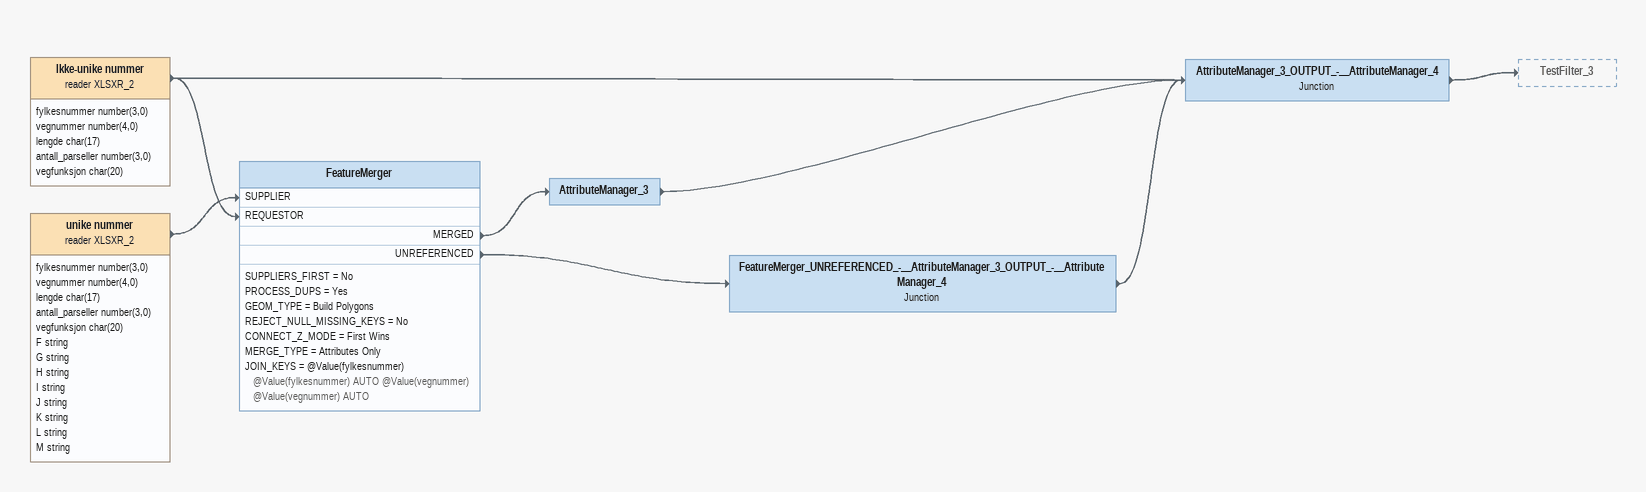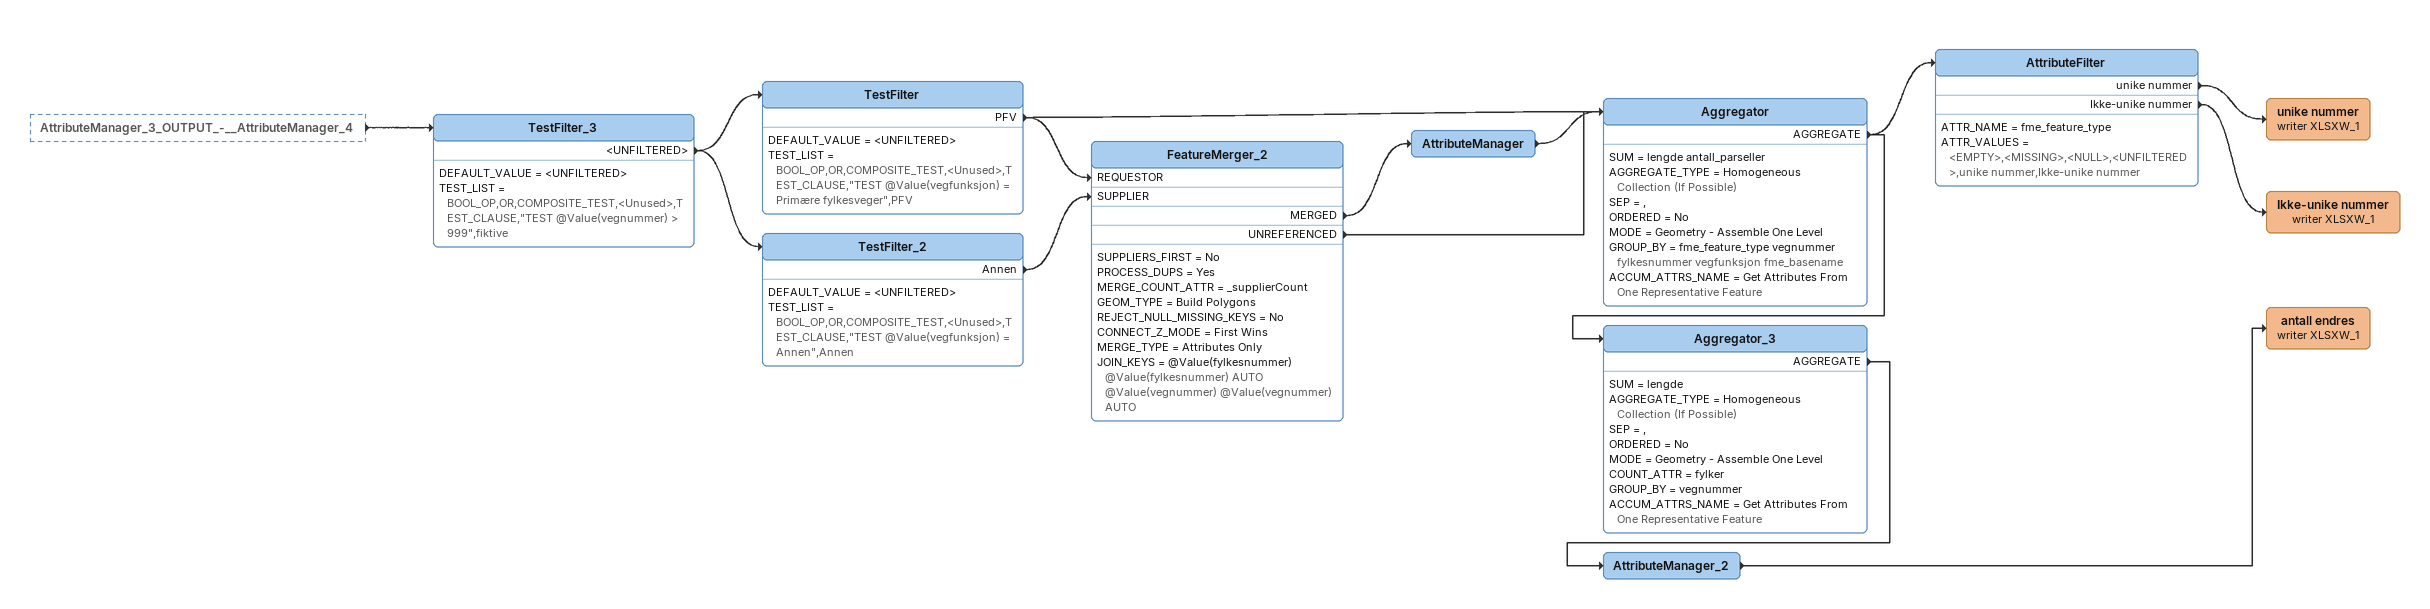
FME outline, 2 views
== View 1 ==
Ikke-unike nummer (reader XLSXR_2)
    attributes: fylkesnummer number(3,0), vegnummer number(4,0), lengde char(17), antall_parseller number(3,0), vegfunksjon char(20)
    -> FeatureMerger [REQUESTOR]
    -> AttributeManager_3_OUTPUT_-__AttributeManager_4
unike nummer (reader XLSXR_2)
    attributes: fylkesnummer number(3,0), vegnummer number(4,0), lengde char(17), antall_parseller number(3,0), vegfunksjon char(20), F string, G string, H string, I string, J string, K string, L string, M string
    -> FeatureMerger [SUPPLIER]
FeatureMerger
    SUPPLIERS_FIRST = No
    PROCESS_DUPS = Yes
    GEOM_TYPE = Build Polygons
    REJECT_NULL_MISSING_KEYS = No
    CONNECT_Z_MODE = First Wins
    MERGE_TYPE = Attributes Only
    JOIN_KEYS = @Value(fylkesnummer) @Value(fylkesnummer) AUTO @Value(vegnummer) @Value(vegnummer) AUTO
    MERGED -> AttributeManager_3
    UNREFERENCED -> FeatureMerger_UNREFERENCED_-__AttributeManager_3_OUTPUT_-__AttributeManager_4
AttributeManager_3
    -> AttributeManager_3_OUTPUT_-__AttributeManager_4
FeatureMerger_UNREFERENCED_-__AttributeManager_3_OUTPUT_-__AttributeManager_4: Junction
    -> AttributeManager_3_OUTPUT_-__AttributeManager_4
AttributeManager_3_OUTPUT_-__AttributeManager_4: Junction
    -> TestFilter_3

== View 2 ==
AttributeManager_3_OUTPUT_-__AttributeManager_4 [outside]
    -> TestFilter_3
TestFilter_3
    DEFAULT_VALUE = <UNFILTERED>
    TEST_LIST = BOOL_OP,OR,COMPOSITE_TEST,<Unused>,TEST_CLAUSE,"TEST @Value(vegnummer) > 999",fiktive
    <UNFILTERED> -> TestFilter
    <UNFILTERED> -> TestFilter_2
TestFilter
    DEFAULT_VALUE = <UNFILTERED>
    TEST_LIST = BOOL_OP,OR,COMPOSITE_TEST,<Unused>,TEST_CLAUSE,"TEST @Value(vegfunksjon) = Primære fylkesveger",PFV
    PFV -> FeatureMerger_2 [REQUESTOR]
    PFV -> Aggregator
TestFilter_2
    DEFAULT_VALUE = <UNFILTERED>
    TEST_LIST = BOOL_OP,OR,COMPOSITE_TEST,<Unused>,TEST_CLAUSE,"TEST @Value(vegfunksjon) = Annen",Annen
    Annen -> FeatureMerger_2 [SUPPLIER]
FeatureMerger_2
    SUPPLIERS_FIRST = No
    PROCESS_DUPS = Yes
    MERGE_COUNT_ATTR = _supplierCount
    GEOM_TYPE = Build Polygons
    REJECT_NULL_MISSING_KEYS = No
    CONNECT_Z_MODE = First Wins
    MERGE_TYPE = Attributes Only
    JOIN_KEYS = @Value(fylkesnummer) @Value(fylkesnummer) AUTO @Value(vegnummer) @Value(vegnummer) AUTO
    MERGED -> AttributeManager
    UNREFERENCED -> Aggregator
AttributeManager
    -> Aggregator
Aggregator
    SUM = lengde antall_parseller
    AGGREGATE_TYPE = Homogeneous Collection (If Possible)
    SEP = ,
    ORDERED = No
    MODE = Geometry - Assemble One Level
    GROUP_BY = fme_feature_type vegnummer fylkesnummer vegfunksjon fme_basename
    ACCUM_ATTRS_NAME = Get Attributes From One Representative Feature
    AGGREGATE -> Aggregator_3
    AGGREGATE -> AttributeFilter
AttributeFilter
    ATTR_NAME = fme_feature_type
    ATTR_VALUES = <EMPTY>,<MISSING>,<NULL>,<UNFILTERED>,unike nummer,Ikke-unike nummer
    unike nummer -> unike nummer (writer XLSXW_1)
    Ikke-unike nummer -> Ikke-unike nummer (writer XLSXW_1)
unike nummer (writer XLSXW_1)
Ikke-unike nummer (writer XLSXW_1)
Aggregator_3
    SUM = lengde
    AGGREGATE_TYPE = Homogeneous Collection (If Possible)
    SEP = ,
    ORDERED = No
    MODE = Geometry - Assemble One Level
    COUNT_ATTR = fylker
    GROUP_BY = vegnummer
    ACCUM_ATTRS_NAME = Get Attributes From One Representative Feature
    AGGREGATE -> AttributeManager_2
AttributeManager_2
    -> antall endres (writer XLSXW_1)
antall endres (writer XLSXW_1)
